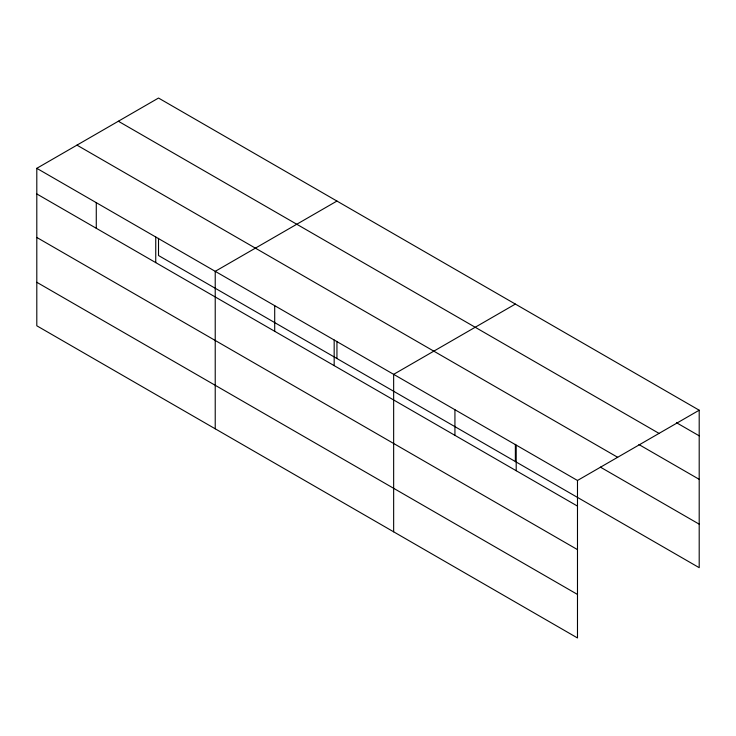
<?xml version="1.0" encoding="UTF-8"?>
<svg xmlns="http://www.w3.org/2000/svg" width="736" height="736" viewBox="0 0 736 736"><rect width="100%" height="100%" fill="white"/><g stroke="black" fill="none" stroke-linecap="round" stroke-linejoin="round"><path stroke-width="1.1" d="M36.8 168.323L577.484 480.479L577.484 637.956L36.8 325.79L36.8 168.323L158.516 98.044L699.2 410.21L699.2 567.677L158.516 255.521L158.516 238.344M336.941 201.057L215.225 271.336L215.225 428.803M515.366 304.069L393.65 374.348L393.65 531.815M577.484 480.479L699.2 410.21M676.467 422.703L699.2 435.832M118.349 121.238L659.033 433.394M638.912 444.535L699.2 479.338M76.967 145.13L617.651 457.286M600.364 467.112L699.2 524.17M36.8 193.945L577.484 506.101M36.8 237.452L577.484 549.617M36.8 282.284L577.484 594.44M516.203 445.105L516.203 470.727M515.366 444.369L515.366 461.546M454.931 409.722L454.931 435.344M336.941 341.357L336.941 358.533M334.172 340.004L334.172 365.626M274.703 305.67L274.703 331.292M155.747 236.992L155.747 262.614M96.278 202.658L96.278 228.28"/></g></svg>
